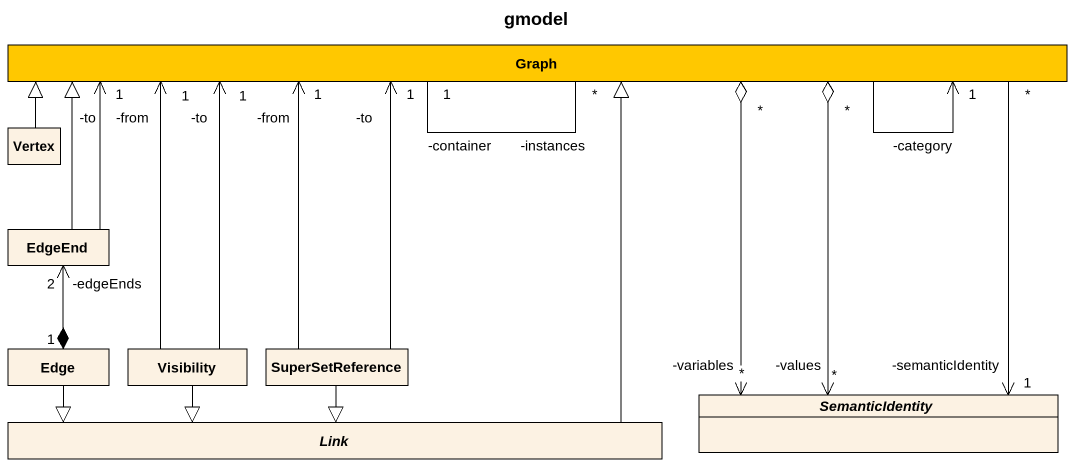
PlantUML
@startuml
title gmodel
hide circle
hide empty members
class Graph #FFC800
class Vertex
class EdgeEnd
class Edge
class Visibility
class SuperSetReference
abstract class SemanticIdentity
abstract class Link
Graph "-category\n1" <-- Graph
Graph "-instances\n*" -- "-container\n1" Graph
Graph "*" o--> "-variables\n*" SemanticIdentity
Graph "*" --> "-semanticIdentity\n1" SemanticIdentity
Graph "*" o--> "-values\n*" SemanticIdentity
Vertex -right-|> Graph
EdgeEnd -right-|> Graph
EdgeEnd -right-> "-to\n1" Graph
Edge "1" *-up-> "-edgeEnds\n2" EdgeEnd
Edge -right-|> Link
Visibility -up-> "-to\n1" Graph
Visibility -up-> "-from\n1" Graph
Visibility -right-|> Link
SuperSetReference -up-> "-from\n1" Graph
SuperSetReference -up-> "-to\n1" Graph
SuperSetReference --|> Link
Link -up-|> Graph
@enduml
